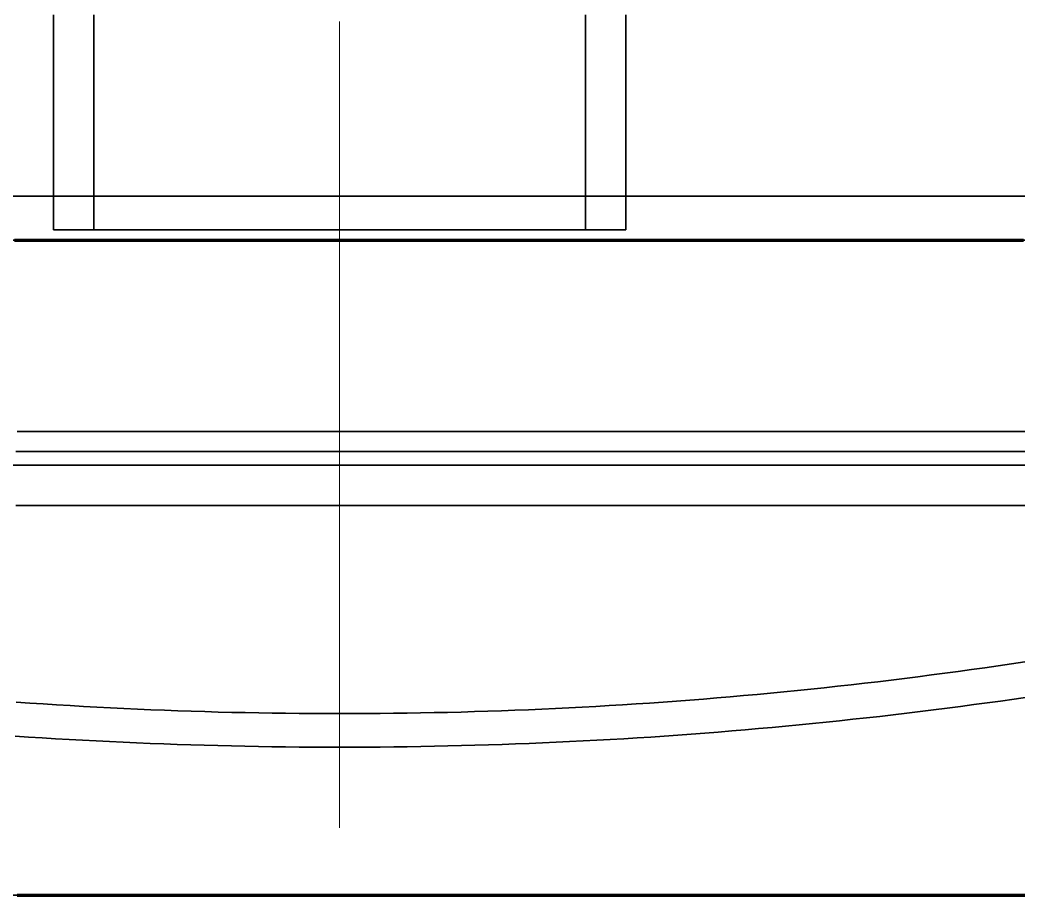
# Model space of a CAD drawing. Header units: millimetres. Extents: x 0 to 2382, y 0 to 420.
# Drawn here: x 309.36 to 327.93, y 173.36 to 189.64 of the extents above; entities that cross this region are included whole.
import ezdxf

# ---------------------------------------------------------------- set-up
doc = ezdxf.new("R2010")
doc.units = ezdxf.units.MM
doc.linetypes.add('IRAM-E-TRAZOS', pattern=[5, 4, -1])
doc.linetypes.add('IRAM-F-TRAZO-PUNTO', pattern=[20, 15, -2, 1, -2])
for name, color, linetype, lineweight in [('01-VISIBLE', 7, 'CONTINUOUS', 70), ('02-OCULTA', 4, 'IRAM-E-TRAZOS', 35), ('03-EJE', 1, 'IRAM-F-TRAZO-PUNTO', 18)]:
    doc.layers.add(name, color=color, linetype=linetype, lineweight=lineweight)

msp = doc.modelspace()

# ---------------------------------------------------------------- linework, layer by layer
at = {"layer": '01-VISIBLE'}
for points in [[(309.256, 185.548), (309.507, 185.548), (309.757, 185.548), (310.007, 185.548), (310.257, 185.548), (310.508, 185.548), (310.758, 185.548), (311.008, 185.548), (311.259, 185.548), (311.509, 185.548), (311.759, 185.548), (312.01, 185.548), (312.26, 185.548), (312.51, 185.548), (312.76, 185.548), (313.011, 185.548), (313.261, 185.548), (313.511, 185.548), (313.762, 185.548), (314.012, 185.548), (314.262, 185.548), (314.513, 185.548), (314.763, 185.548), (315.013, 185.548), (315.263, 185.548), (315.514, 185.548), (315.764, 185.548), (316.014, 185.548), (316.265, 185.548), (316.515, 185.548), (316.765, 185.548), (317.016, 185.548), (317.266, 185.548), (317.516, 185.548), (317.767, 185.548), (318.017, 185.548), (318.267, 185.548), (318.517, 185.548), (318.768, 185.548), (319.018, 185.548), (319.268, 185.548), (319.519, 185.548), (319.769, 185.548), (320.019, 185.548), (320.27, 185.548), (320.52, 185.548), (320.77, 185.548), (321.02, 185.548), (321.271, 185.548), (321.521, 185.548), (321.771, 185.548), (322.022, 185.548), (322.272, 185.548), (322.522, 185.548), (322.773, 185.548), (323.023, 185.548), (323.273, 185.548), (323.523, 185.548), (323.774, 185.548), (324.024, 185.548), (324.274, 185.548), (324.525, 185.548), (324.775, 185.548), (325.025, 185.548), (325.276, 185.548), (325.526, 185.548), (325.776, 185.548), (326.026, 185.548), (326.277, 185.548), (326.527, 185.548), (326.777, 185.548), (327.028, 185.548), (327.278, 185.548), (327.528, 185.548), (327.779, 185.548), (328.029, 185.548)], [(309.305, 173.363), (309.555, 173.363), (309.805, 173.363), (310.055, 173.363), (310.305, 173.363), (310.555, 173.363), (310.805, 173.363), (311.055, 173.363), (311.305, 173.363), (311.555, 173.363), (311.805, 173.363), (312.055, 173.363), (312.305, 173.363), (312.555, 173.363), (312.805, 173.363), (313.055, 173.363), (313.305, 173.363), (313.555, 173.363), (313.805, 173.363), (314.055, 173.363), (314.305, 173.363), (314.555, 173.363), (314.805, 173.363), (315.055, 173.363), (315.305, 173.363), (315.555, 173.363), (315.805, 173.363), (316.055, 173.363), (316.305, 173.363), (316.555, 173.363), (316.805, 173.363), (317.055, 173.363), (317.305, 173.363), (317.555, 173.363), (317.805, 173.363), (318.055, 173.363), (318.305, 173.363), (318.555, 173.363), (318.805, 173.363), (319.055, 173.363), (319.305, 173.363), (319.555, 173.363), (319.805, 173.363), (320.055, 173.363), (320.305, 173.363), (320.555, 173.363), (320.805, 173.363), (321.055, 173.363), (321.305, 173.363), (321.555, 173.363), (321.805, 173.363), (322.055, 173.363), (322.305, 173.363), (322.555, 173.363), (322.805, 173.363), (323.055, 173.363), (323.305, 173.363), (323.555, 173.363), (323.805, 173.363), (324.055, 173.363), (324.305, 173.363), (324.555, 173.363), (324.805, 173.363), (325.055, 173.363), (325.305, 173.363), (325.555, 173.363), (325.805, 173.363), (326.055, 173.363), (326.305, 173.363), (326.555, 173.363), (326.805, 173.363), (327.055, 173.363), (327.305, 173.363), (327.555, 173.363), (327.805, 173.363), (328.055, 173.363)]]:
    msp.add_lwpolyline(points, dxfattribs=at)
at = {"layer": '02-OCULTA'}
for p, q in [((309.98, 185.738), (309.98, 324.713)), ((310.73, 185.738), (310.73, 324.713)), ((319.88, 185.738), (319.88, 324.713)), ((320.63, 185.738), (320.63, 324.713))]:
    msp.add_line(p, q, dxfattribs=at)
for points in [[(309.18, 186.363), (309.43, 186.363), (309.68, 186.363), (309.93, 186.363), (310.18, 186.363), (310.43, 186.363), (310.68, 186.363), (310.93, 186.363), (311.18, 186.363), (311.43, 186.363), (311.68, 186.363), (311.93, 186.363), (312.18, 186.363), (312.43, 186.363), (312.68, 186.363), (312.93, 186.363), (313.18, 186.363), (313.43, 186.363), (313.68, 186.363), (313.93, 186.363), (314.18, 186.363), (314.43, 186.363), (314.68, 186.363), (314.93, 186.363), (315.18, 186.363), (315.43, 186.363), (315.68, 186.363), (315.93, 186.363), (316.18, 186.363), (316.43, 186.363), (316.68, 186.363), (316.93, 186.363), (317.18, 186.363), (317.43, 186.363), (317.68, 186.363), (317.93, 186.363), (318.18, 186.363), (318.43, 186.363), (318.68, 186.363), (318.93, 186.363), (319.18, 186.363), (319.43, 186.363), (319.68, 186.363), (319.93, 186.363), (320.18, 186.363), (320.43, 186.363), (320.68, 186.363), (320.93, 186.363), (321.18, 186.363), (321.43, 186.363), (321.68, 186.363), (321.93, 186.363), (322.18, 186.363), (322.43, 186.363), (322.68, 186.363), (322.93, 186.363), (323.18, 186.363), (323.43, 186.363), (323.68, 186.363), (323.93, 186.363), (324.18, 186.363), (324.43, 186.363), (324.68, 186.363), (324.93, 186.363), (325.18, 186.363), (325.43, 186.363), (325.68, 186.363), (325.93, 186.363), (326.18, 186.363), (326.43, 186.363), (326.68, 186.363), (326.93, 186.363), (327.18, 186.363), (327.43, 186.363), (327.68, 186.363), (327.93, 186.363)], [(315.305, 186.363), (315.054, 186.363), (314.803, 186.363), (314.552, 186.363), (314.301, 186.363), (314.05, 186.363), (313.799, 186.363), (313.548, 186.363), (313.297, 186.363), (313.046, 186.363), (312.795, 186.363), (312.544, 186.363), (312.293, 186.363), (312.042, 186.363), (311.791, 186.363), (311.54, 186.363), (311.288, 186.363), (311.037, 186.363), (310.786, 186.363), (310.535, 186.363), (310.284, 186.363), (310.033, 186.363), (309.782, 186.363), (309.531, 186.363), (309.28, 186.363)], [(315.305, 186.363), (315.055, 186.363), (314.805, 186.363), (314.555, 186.363), (314.305, 186.363), (314.055, 186.363), (313.805, 186.363), (313.555, 186.363), (313.305, 186.363), (313.055, 186.363), (312.805, 186.363), (312.555, 186.363), (312.305, 186.363), (312.055, 186.363), (311.805, 186.363), (311.555, 186.363), (311.305, 186.363), (311.055, 186.363), (310.805, 186.363), (310.555, 186.363), (310.305, 186.363), (310.055, 186.363), (309.805, 186.363), (309.555, 186.363), (309.305, 186.363)], [(309.305, 186.363), (309.555, 186.363), (309.805, 186.363), (310.055, 186.363), (310.305, 186.363), (310.555, 186.363), (310.805, 186.363), (311.055, 186.363), (311.305, 186.363), (311.555, 186.363), (311.805, 186.363), (312.055, 186.363), (312.305, 186.363), (312.555, 186.363), (312.805, 186.363), (313.055, 186.363), (313.305, 186.363), (313.555, 186.363), (313.805, 186.363), (314.055, 186.363), (314.305, 186.363), (314.555, 186.363), (314.805, 186.363), (315.055, 186.363), (315.305, 186.363), (315.555, 186.363), (315.805, 186.363), (316.055, 186.363), (316.305, 186.363), (316.555, 186.363), (316.805, 186.363), (317.055, 186.363), (317.305, 186.363), (317.555, 186.363), (317.805, 186.363), (318.055, 186.363), (318.305, 186.363), (318.555, 186.363), (318.805, 186.363), (319.055, 186.363), (319.305, 186.363), (319.555, 186.363), (319.805, 186.363), (320.055, 186.363), (320.305, 186.363), (320.555, 186.363), (320.805, 186.363), (321.055, 186.363), (321.305, 186.363), (321.555, 186.363), (321.805, 186.363), (322.055, 186.363), (322.305, 186.363), (322.555, 186.363), (322.805, 186.363), (323.055, 186.363), (323.305, 186.363), (323.555, 186.363), (323.805, 186.363), (324.055, 186.363), (324.305, 186.363), (324.555, 186.363), (324.805, 186.363), (325.055, 186.363), (325.305, 186.363), (325.555, 186.363), (325.805, 186.363), (326.055, 186.363), (326.305, 186.363), (326.555, 186.363), (326.805, 186.363), (327.055, 186.363), (327.305, 186.363), (327.555, 186.363), (327.805, 186.363), (328.055, 186.363)], [(328.108, 186.363), (327.857, 186.363), (327.606, 186.363), (327.355, 186.363), (327.104, 186.363), (326.853, 186.363), (326.601, 186.363), (326.35, 186.363), (326.099, 186.363), (325.848, 186.363), (325.597, 186.363), (325.346, 186.363), (325.095, 186.363), (324.844, 186.363), (324.593, 186.363), (324.342, 186.363), (324.091, 186.363), (323.84, 186.363), (323.589, 186.363), (323.338, 186.363), (323.087, 186.363), (322.836, 186.363), (322.585, 186.363), (322.334, 186.363), (322.083, 186.363), (321.832, 186.363), (321.581, 186.363), (321.33, 186.363), (321.079, 186.363), (320.828, 186.363), (320.577, 186.363), (320.326, 186.363), (320.075, 186.363), (319.824, 186.363), (319.573, 186.363), (319.322, 186.363), (319.07, 186.363), (318.819, 186.363), (318.568, 186.363), (318.317, 186.363), (318.066, 186.363), (317.815, 186.363), (317.564, 186.363), (317.313, 186.363), (317.062, 186.363), (316.811, 186.363), (316.56, 186.363), (316.309, 186.363), (316.058, 186.363), (315.807, 186.363), (315.556, 186.363), (315.305, 186.363)], [(328.055, 186.363), (327.805, 186.363), (327.555, 186.363), (327.305, 186.363), (327.055, 186.363), (326.805, 186.363), (326.555, 186.363), (326.305, 186.363), (326.055, 186.363), (325.805, 186.363), (325.555, 186.363), (325.305, 186.363), (325.055, 186.363), (324.805, 186.363), (324.555, 186.363), (324.305, 186.363), (324.055, 186.363), (323.805, 186.363), (323.555, 186.363), (323.305, 186.363), (323.055, 186.363), (322.805, 186.363), (322.555, 186.363), (322.305, 186.363), (322.055, 186.363), (321.805, 186.363), (321.555, 186.363), (321.305, 186.363), (321.055, 186.363), (320.805, 186.363), (320.555, 186.363), (320.305, 186.363), (320.055, 186.363), (319.805, 186.363), (319.555, 186.363), (319.305, 186.363), (319.055, 186.363), (318.805, 186.363), (318.555, 186.363), (318.305, 186.363), (318.055, 186.363), (317.805, 186.363), (317.555, 186.363), (317.305, 186.363), (317.055, 186.363), (316.805, 186.363), (316.555, 186.363), (316.305, 186.363), (316.055, 186.363), (315.805, 186.363), (315.555, 186.363), (315.305, 186.363)], [(315.305, 185.738), (315.051, 185.738), (314.798, 185.738), (314.544, 185.738), (314.291, 185.738), (314.037, 185.738), (313.784, 185.738), (313.53, 185.738), (313.276, 185.738), (313.023, 185.738), (312.769, 185.738), (312.516, 185.738), (312.262, 185.738), (312.009, 185.738), (311.755, 185.738), (311.501, 185.738), (311.248, 185.738), (310.994, 185.738), (310.741, 185.738), (310.487, 185.738), (310.234, 185.738), (309.98, 185.738)], [(309.98, 185.738), (310.234, 185.738), (310.487, 185.738), (310.741, 185.738), (310.994, 185.738), (311.248, 185.738), (311.501, 185.738), (311.755, 185.738), (312.009, 185.738), (312.262, 185.738), (312.516, 185.738), (312.769, 185.738), (313.023, 185.738), (313.276, 185.738), (313.53, 185.738), (313.784, 185.738), (314.037, 185.738), (314.291, 185.738), (314.544, 185.738), (314.798, 185.738), (315.051, 185.738), (315.305, 185.738), (315.559, 185.738), (315.812, 185.738), (316.066, 185.738), (316.319, 185.738), (316.573, 185.738), (316.826, 185.738), (317.08, 185.738), (317.334, 185.738), (317.587, 185.738), (317.841, 185.738), (318.094, 185.738), (318.348, 185.738), (318.601, 185.738), (318.855, 185.738), (319.109, 185.738), (319.362, 185.738), (319.616, 185.738), (319.869, 185.738), (320.123, 185.738), (320.376, 185.738), (320.63, 185.738)], [(315.305, 185.738), (315.051, 185.738), (314.797, 185.738), (314.542, 185.738), (314.288, 185.738), (314.034, 185.738), (313.78, 185.738), (313.526, 185.738), (313.272, 185.738), (313.017, 185.738), (312.763, 185.738), (312.509, 185.738), (312.255, 185.738), (312.001, 185.738), (311.747, 185.738), (311.492, 185.738), (311.238, 185.738), (310.984, 185.738), (310.73, 185.738)], [(310.73, 185.738), (310.984, 185.738), (311.238, 185.738), (311.492, 185.738), (311.747, 185.738), (312.001, 185.738), (312.255, 185.738), (312.509, 185.738), (312.763, 185.738), (313.017, 185.738), (313.272, 185.738), (313.526, 185.738), (313.78, 185.738), (314.034, 185.738), (314.288, 185.738), (314.542, 185.738), (314.797, 185.738), (315.051, 185.738), (315.305, 185.738), (315.559, 185.738), (315.813, 185.738), (316.067, 185.738), (316.322, 185.738), (316.576, 185.738), (316.83, 185.738), (317.084, 185.738), (317.338, 185.738), (317.592, 185.738), (317.847, 185.738), (318.101, 185.738), (318.355, 185.738), (318.609, 185.738), (318.863, 185.738), (319.117, 185.738), (319.372, 185.738), (319.626, 185.738), (319.88, 185.738)], [(320.63, 185.738), (320.376, 185.738), (320.123, 185.738), (319.869, 185.738), (319.616, 185.738), (319.362, 185.738), (319.109, 185.738), (318.855, 185.738), (318.601, 185.738), (318.348, 185.738), (318.094, 185.738), (317.841, 185.738), (317.587, 185.738), (317.334, 185.738), (317.08, 185.738), (316.826, 185.738), (316.573, 185.738), (316.319, 185.738), (316.066, 185.738), (315.812, 185.738), (315.559, 185.738), (315.305, 185.738)], [(319.88, 185.738), (319.626, 185.738), (319.372, 185.738), (319.117, 185.738), (318.863, 185.738), (318.609, 185.738), (318.355, 185.738), (318.101, 185.738), (317.847, 185.738), (317.592, 185.738), (317.338, 185.738), (317.084, 185.738), (316.83, 185.738), (316.576, 185.738), (316.322, 185.738), (316.067, 185.738), (315.813, 185.738), (315.559, 185.738), (315.305, 185.738)], [(309.133, 185.548), (309.383, 185.548), (309.633, 185.548), (309.884, 185.548), (310.134, 185.548), (310.384, 185.548), (310.634, 185.548), (310.884, 185.548), (311.135, 185.548), (311.385, 185.548), (311.635, 185.548), (311.885, 185.548), (312.136, 185.548), (312.386, 185.548), (312.636, 185.548), (312.886, 185.548), (313.136, 185.548), (313.387, 185.548), (313.637, 185.548), (313.887, 185.548), (314.137, 185.548), (314.387, 185.548), (314.638, 185.548), (314.888, 185.548), (315.138, 185.548), (315.388, 185.548), (315.638, 185.548), (315.889, 185.548), (316.139, 185.548), (316.389, 185.548), (316.639, 185.548), (316.889, 185.548), (317.14, 185.548), (317.39, 185.548), (317.64, 185.548), (317.89, 185.548), (318.141, 185.548), (318.391, 185.548), (318.641, 185.548), (318.891, 185.548), (319.141, 185.548), (319.392, 185.548), (319.642, 185.548), (319.892, 185.548), (320.142, 185.548), (320.392, 185.548), (320.643, 185.548), (320.893, 185.548), (321.143, 185.548), (321.393, 185.548), (321.643, 185.548), (321.894, 185.548), (322.144, 185.548), (322.394, 185.548), (322.644, 185.548), (322.895, 185.548), (323.145, 185.548), (323.395, 185.548), (323.645, 185.548), (323.895, 185.548), (324.146, 185.548), (324.396, 185.548), (324.646, 185.548), (324.896, 185.548), (325.146, 185.548), (325.397, 185.548), (325.647, 185.548), (325.897, 185.548), (326.147, 185.548), (326.397, 185.548), (326.648, 185.548), (326.898, 185.548), (327.148, 185.548), (327.398, 185.548), (327.648, 185.548), (327.899, 185.548), (328.149, 185.548)], [(315.305, 181.988), (315.055, 181.988), (314.805, 181.988), (314.555, 181.988), (314.305, 181.988), (314.055, 181.988), (313.805, 181.988), (313.555, 181.988), (313.305, 181.988), (313.055, 181.988), (312.805, 181.988), (312.555, 181.988), (312.305, 181.988), (312.055, 181.988), (311.805, 181.988), (311.555, 181.988), (311.305, 181.988), (311.055, 181.988), (310.805, 181.988), (310.555, 181.988), (310.305, 181.988), (310.055, 181.988), (309.805, 181.988), (309.555, 181.988), (309.305, 181.988)], [(309.305, 181.988), (309.555, 181.988), (309.805, 181.988), (310.055, 181.988), (310.305, 181.988), (310.555, 181.988), (310.805, 181.988), (311.055, 181.988), (311.305, 181.988), (311.555, 181.988), (311.805, 181.988), (312.055, 181.988), (312.305, 181.988), (312.555, 181.988), (312.805, 181.988), (313.055, 181.988), (313.305, 181.988), (313.555, 181.988), (313.805, 181.988), (314.055, 181.988), (314.305, 181.988), (314.555, 181.988), (314.805, 181.988), (315.055, 181.988), (315.305, 181.988), (315.555, 181.988), (315.805, 181.988), (316.055, 181.988), (316.305, 181.988), (316.555, 181.988), (316.805, 181.988), (317.055, 181.988), (317.305, 181.988), (317.555, 181.988), (317.805, 181.988), (318.055, 181.988), (318.305, 181.988), (318.555, 181.988), (318.805, 181.988), (319.055, 181.988), (319.305, 181.988), (319.555, 181.988), (319.805, 181.988), (320.055, 181.988), (320.305, 181.988), (320.555, 181.988), (320.805, 181.988), (321.055, 181.988), (321.305, 181.988), (321.555, 181.988), (321.805, 181.988), (322.055, 181.988), (322.305, 181.988), (322.555, 181.988), (322.805, 181.988), (323.055, 181.988), (323.305, 181.988), (323.555, 181.988), (323.805, 181.988), (324.055, 181.988), (324.305, 181.988), (324.555, 181.988), (324.805, 181.988), (325.055, 181.988), (325.305, 181.988), (325.555, 181.988), (325.805, 181.988), (326.055, 181.988), (326.305, 181.988), (326.555, 181.988), (326.805, 181.988), (327.055, 181.988), (327.305, 181.988), (327.555, 181.988), (327.805, 181.988), (328.055, 181.988)], [(328.055, 181.988), (327.805, 181.988), (327.555, 181.988), (327.305, 181.988), (327.055, 181.988), (326.805, 181.988), (326.555, 181.988), (326.305, 181.988), (326.055, 181.988), (325.805, 181.988), (325.555, 181.988), (325.305, 181.988), (325.055, 181.988), (324.805, 181.988), (324.555, 181.988), (324.305, 181.988), (324.055, 181.988), (323.805, 181.988), (323.555, 181.988), (323.305, 181.988), (323.055, 181.988), (322.805, 181.988), (322.555, 181.988), (322.305, 181.988), (322.055, 181.988), (321.805, 181.988), (321.555, 181.988), (321.305, 181.988), (321.055, 181.988), (320.805, 181.988), (320.555, 181.988), (320.305, 181.988), (320.055, 181.988), (319.805, 181.988), (319.555, 181.988), (319.305, 181.988), (319.055, 181.988), (318.805, 181.988), (318.555, 181.988), (318.305, 181.988), (318.055, 181.988), (317.805, 181.988), (317.555, 181.988), (317.305, 181.988), (317.055, 181.988), (316.805, 181.988), (316.555, 181.988), (316.305, 181.988), (316.055, 181.988), (315.805, 181.988), (315.555, 181.988), (315.305, 181.988)], [(315.305, 181.613), (315.054, 181.613), (314.803, 181.613), (314.552, 181.613), (314.301, 181.613), (314.05, 181.613), (313.799, 181.613), (313.548, 181.613), (313.297, 181.613), (313.046, 181.613), (312.795, 181.613), (312.544, 181.613), (312.293, 181.613), (312.042, 181.613), (311.791, 181.613), (311.54, 181.613), (311.288, 181.613), (311.037, 181.613), (310.786, 181.613), (310.535, 181.613), (310.284, 181.613), (310.033, 181.613), (309.782, 181.613), (309.531, 181.613), (309.28, 181.613)], [(328.108, 181.613), (327.857, 181.613), (327.606, 181.613), (327.355, 181.613), (327.104, 181.613), (326.853, 181.613), (326.601, 181.613), (326.35, 181.613), (326.099, 181.613), (325.848, 181.613), (325.597, 181.613), (325.346, 181.613), (325.095, 181.613), (324.844, 181.613), (324.593, 181.613), (324.342, 181.613), (324.091, 181.613), (323.84, 181.613), (323.589, 181.613), (323.338, 181.613), (323.087, 181.613), (322.836, 181.613), (322.585, 181.613), (322.334, 181.613), (322.083, 181.613), (321.832, 181.613), (321.581, 181.613), (321.33, 181.613), (321.079, 181.613), (320.828, 181.613), (320.577, 181.613), (320.326, 181.613), (320.075, 181.613), (319.824, 181.613), (319.573, 181.613), (319.322, 181.613), (319.07, 181.613), (318.819, 181.613), (318.568, 181.613), (318.317, 181.613), (318.066, 181.613), (317.815, 181.613), (317.564, 181.613), (317.313, 181.613), (317.062, 181.613), (316.811, 181.613), (316.56, 181.613), (316.309, 181.613), (316.058, 181.613), (315.807, 181.613), (315.556, 181.613), (315.305, 181.613), (315.054, 181.613), (314.803, 181.613), (314.552, 181.613), (314.301, 181.613), (314.05, 181.613), (313.799, 181.613), (313.548, 181.613), (313.297, 181.613), (313.046, 181.613), (312.795, 181.613), (312.544, 181.613), (312.293, 181.613), (312.042, 181.613), (311.791, 181.613), (311.54, 181.613), (311.288, 181.613), (311.037, 181.613), (310.786, 181.613), (310.535, 181.613), (310.284, 181.613), (310.033, 181.613), (309.782, 181.613), (309.531, 181.613), (309.28, 181.613)], [(328.108, 181.613), (327.857, 181.613), (327.606, 181.613), (327.355, 181.613), (327.104, 181.613), (326.853, 181.613), (326.601, 181.613), (326.35, 181.613), (326.099, 181.613), (325.848, 181.613), (325.597, 181.613), (325.346, 181.613), (325.095, 181.613), (324.844, 181.613), (324.593, 181.613), (324.342, 181.613), (324.091, 181.613), (323.84, 181.613), (323.589, 181.613), (323.338, 181.613), (323.087, 181.613), (322.836, 181.613), (322.585, 181.613), (322.334, 181.613), (322.083, 181.613), (321.832, 181.613), (321.581, 181.613), (321.33, 181.613), (321.079, 181.613), (320.828, 181.613), (320.577, 181.613), (320.326, 181.613), (320.075, 181.613), (319.824, 181.613), (319.573, 181.613), (319.322, 181.613), (319.07, 181.613), (318.819, 181.613), (318.568, 181.613), (318.317, 181.613), (318.066, 181.613), (317.815, 181.613), (317.564, 181.613), (317.313, 181.613), (317.062, 181.613), (316.811, 181.613), (316.56, 181.613), (316.309, 181.613), (316.058, 181.613), (315.807, 181.613), (315.556, 181.613), (315.305, 181.613)], [(309.18, 181.363), (309.43, 181.363), (309.68, 181.363), (309.93, 181.363), (310.18, 181.363), (310.43, 181.363), (310.68, 181.363), (310.93, 181.363), (311.18, 181.363), (311.43, 181.363), (311.68, 181.363), (311.93, 181.363), (312.18, 181.363), (312.43, 181.363), (312.68, 181.363), (312.93, 181.363), (313.18, 181.363), (313.43, 181.363), (313.68, 181.363), (313.93, 181.363), (314.18, 181.363), (314.43, 181.363), (314.68, 181.363), (314.93, 181.363), (315.18, 181.363), (315.43, 181.363), (315.68, 181.363), (315.93, 181.363), (316.18, 181.363), (316.43, 181.363), (316.68, 181.363), (316.93, 181.363), (317.18, 181.363), (317.43, 181.363), (317.68, 181.363), (317.93, 181.363), (318.18, 181.363), (318.43, 181.363), (318.68, 181.363), (318.93, 181.363), (319.18, 181.363), (319.43, 181.363), (319.68, 181.363), (319.93, 181.363), (320.18, 181.363), (320.43, 181.363), (320.68, 181.363), (320.93, 181.363), (321.18, 181.363), (321.43, 181.363), (321.68, 181.363), (321.93, 181.363), (322.18, 181.363), (322.43, 181.363), (322.68, 181.363), (322.93, 181.363), (323.18, 181.363), (323.43, 181.363), (323.68, 181.363), (323.93, 181.363), (324.18, 181.363), (324.43, 181.363), (324.68, 181.363), (324.93, 181.363), (325.18, 181.363), (325.43, 181.363), (325.68, 181.363), (325.93, 181.363), (326.18, 181.363), (326.43, 181.363), (326.68, 181.363), (326.93, 181.363), (327.18, 181.363), (327.43, 181.363), (327.68, 181.363), (327.93, 181.363)], [(315.305, 181.363), (315.054, 181.363), (314.803, 181.363), (314.552, 181.363), (314.301, 181.363), (314.05, 181.363), (313.799, 181.363), (313.548, 181.363), (313.297, 181.363), (313.046, 181.363), (312.795, 181.363), (312.544, 181.363), (312.293, 181.363), (312.042, 181.363), (311.791, 181.363), (311.54, 181.363), (311.288, 181.363), (311.037, 181.363), (310.786, 181.363), (310.535, 181.363), (310.284, 181.363), (310.033, 181.363), (309.782, 181.363), (309.531, 181.363), (309.28, 181.363)], [(328.108, 181.363), (327.857, 181.363), (327.606, 181.363), (327.355, 181.363), (327.104, 181.363), (326.853, 181.363), (326.601, 181.363), (326.35, 181.363), (326.099, 181.363), (325.848, 181.363), (325.597, 181.363), (325.346, 181.363), (325.095, 181.363), (324.844, 181.363), (324.593, 181.363), (324.342, 181.363), (324.091, 181.363), (323.84, 181.363), (323.589, 181.363), (323.338, 181.363), (323.087, 181.363), (322.836, 181.363), (322.585, 181.363), (322.334, 181.363), (322.083, 181.363), (321.832, 181.363), (321.581, 181.363), (321.33, 181.363), (321.079, 181.363), (320.828, 181.363), (320.577, 181.363), (320.326, 181.363), (320.075, 181.363), (319.824, 181.363), (319.573, 181.363), (319.322, 181.363), (319.07, 181.363), (318.819, 181.363), (318.568, 181.363), (318.317, 181.363), (318.066, 181.363), (317.815, 181.363), (317.564, 181.363), (317.313, 181.363), (317.062, 181.363), (316.811, 181.363), (316.56, 181.363), (316.309, 181.363), (316.058, 181.363), (315.807, 181.363), (315.556, 181.363), (315.305, 181.363)], [(315.305, 180.613), (315.054, 180.613), (314.803, 180.613), (314.552, 180.613), (314.301, 180.613), (314.05, 180.613), (313.799, 180.613), (313.548, 180.613), (313.297, 180.613), (313.046, 180.613), (312.795, 180.613), (312.544, 180.613), (312.293, 180.613), (312.042, 180.613), (311.791, 180.613), (311.54, 180.613), (311.288, 180.613), (311.037, 180.613), (310.786, 180.613), (310.535, 180.613), (310.284, 180.613), (310.033, 180.613), (309.782, 180.613), (309.531, 180.613), (309.28, 180.613)], [(309.28, 180.613), (309.531, 180.613), (309.782, 180.613), (310.033, 180.613), (310.284, 180.613), (310.535, 180.613), (310.786, 180.613), (311.037, 180.613), (311.288, 180.613), (311.54, 180.613), (311.791, 180.613), (312.042, 180.613), (312.293, 180.613), (312.544, 180.613), (312.795, 180.613), (313.046, 180.613), (313.297, 180.613), (313.548, 180.613), (313.799, 180.613), (314.05, 180.613), (314.301, 180.613), (314.552, 180.613), (314.803, 180.613), (315.054, 180.613), (315.305, 180.613), (315.556, 180.613), (315.807, 180.613), (316.058, 180.613), (316.309, 180.613), (316.56, 180.613), (316.811, 180.613), (317.062, 180.613), (317.313, 180.613), (317.564, 180.613), (317.815, 180.613), (318.066, 180.613), (318.317, 180.613), (318.568, 180.613), (318.819, 180.613), (319.07, 180.613), (319.322, 180.613), (319.573, 180.613), (319.824, 180.613), (320.075, 180.613), (320.326, 180.613), (320.577, 180.613), (320.828, 180.613), (321.079, 180.613), (321.33, 180.613), (321.581, 180.613), (321.832, 180.613), (322.083, 180.613), (322.334, 180.613), (322.585, 180.613), (322.836, 180.613), (323.087, 180.613), (323.338, 180.613), (323.589, 180.613), (323.84, 180.613), (324.091, 180.613), (324.342, 180.613), (324.593, 180.613), (324.844, 180.613), (325.095, 180.613), (325.346, 180.613), (325.597, 180.613), (325.848, 180.613), (326.099, 180.613), (326.35, 180.613), (326.601, 180.613), (326.853, 180.613), (327.104, 180.613), (327.355, 180.613), (327.606, 180.613), (327.857, 180.613), (328.108, 180.613)], [(315.305, 180.613), (315.556, 180.613), (315.807, 180.613), (316.058, 180.613), (316.309, 180.613), (316.56, 180.613), (316.811, 180.613), (317.062, 180.613), (317.313, 180.613), (317.564, 180.613), (317.815, 180.613), (318.066, 180.613), (318.317, 180.613), (318.568, 180.613), (318.819, 180.613), (319.07, 180.613), (319.322, 180.613), (319.573, 180.613), (319.824, 180.613), (320.075, 180.613), (320.326, 180.613), (320.577, 180.613), (320.828, 180.613), (321.079, 180.613), (321.33, 180.613), (321.581, 180.613), (321.832, 180.613), (322.083, 180.613), (322.334, 180.613), (322.585, 180.613), (322.836, 180.613), (323.087, 180.613), (323.338, 180.613), (323.589, 180.613), (323.84, 180.613), (324.091, 180.613), (324.342, 180.613), (324.593, 180.613), (324.844, 180.613), (325.095, 180.613), (325.346, 180.613), (325.597, 180.613), (325.848, 180.613), (326.099, 180.613), (326.35, 180.613), (326.601, 180.613), (326.853, 180.613), (327.104, 180.613), (327.355, 180.613), (327.606, 180.613), (327.857, 180.613), (328.108, 180.613)], [(328.052, 177.702), (327.803, 177.664), (327.555, 177.628), (327.307, 177.592), (327.058, 177.557), (326.81, 177.523), (326.561, 177.489), (326.313, 177.457), (326.064, 177.424), (325.815, 177.393), (325.566, 177.362), (325.317, 177.332), (325.068, 177.303), (324.818, 177.275), (324.569, 177.247), (324.32, 177.22), (324.07, 177.194), (323.82, 177.168), (323.571, 177.143), (323.321, 177.119), (323.071, 177.096), (322.821, 177.073), (322.572, 177.051), (322.322, 177.03), (322.072, 177.009), (321.821, 176.99), (321.571, 176.971), (321.321, 176.952), (321.071, 176.935), (320.82, 176.918), (320.57, 176.902), (320.32, 176.887), (320.069, 176.872), (319.819, 176.859), (319.568, 176.846), (319.318, 176.833), (319.067, 176.822), (318.816, 176.811), (318.566, 176.801), (318.315, 176.792), (318.064, 176.783), (317.813, 176.775), (317.563, 176.768), (317.312, 176.762), (317.061, 176.756), (316.81, 176.751), (316.559, 176.747), (316.309, 176.744), (316.058, 176.741), (315.807, 176.739), (315.556, 176.738), (315.305, 176.738)], [(309.289, 176.952), (309.539, 176.935), (309.79, 176.918), (310.04, 176.902), (310.29, 176.887), (310.541, 176.872), (310.791, 176.859), (311.042, 176.846), (311.292, 176.833), (311.543, 176.822), (311.794, 176.811), (312.044, 176.801), (312.295, 176.792), (312.546, 176.783), (312.797, 176.775), (313.047, 176.768), (313.298, 176.762), (313.549, 176.756), (313.8, 176.751), (314.051, 176.747), (314.301, 176.744), (314.552, 176.741), (314.803, 176.739), (315.054, 176.738), (315.305, 176.738)], [(328.101, 177.044), (327.852, 177.009), (327.602, 176.973), (327.353, 176.939), (327.104, 176.905), (326.854, 176.872), (326.604, 176.839), (326.354, 176.808), (326.105, 176.776), (325.855, 176.746), (325.605, 176.716), (325.355, 176.687), (325.104, 176.659), (324.854, 176.632), (324.604, 176.605), (324.353, 176.579), (324.103, 176.553), (323.852, 176.528), (323.602, 176.504), (323.351, 176.481), (323.1, 176.459), (322.849, 176.437), (322.598, 176.415), (322.347, 176.395), (322.096, 176.375), (321.845, 176.356), (321.594, 176.338), (321.343, 176.32), (321.092, 176.303), (320.841, 176.287), (320.589, 176.272), (320.338, 176.257), (320.087, 176.243), (319.835, 176.23), (319.584, 176.217), (319.332, 176.205), (319.081, 176.194), (318.829, 176.183), (318.577, 176.174), (318.326, 176.165), (318.074, 176.156), (317.823, 176.149), (317.571, 176.142), (317.319, 176.136), (317.067, 176.13), (316.816, 176.126), (316.564, 176.122), (316.312, 176.119), (316.06, 176.116), (315.809, 176.114), (315.557, 176.113), (315.305, 176.113)], [(309.267, 176.32), (309.518, 176.303), (309.769, 176.287), (310.021, 176.272), (310.272, 176.257), (310.523, 176.243), (310.775, 176.23), (311.026, 176.217), (311.278, 176.205), (311.529, 176.194), (311.781, 176.183), (312.033, 176.174), (312.284, 176.165), (312.536, 176.156), (312.787, 176.149), (313.039, 176.142), (313.291, 176.136), (313.543, 176.13), (313.794, 176.126), (314.046, 176.122), (314.298, 176.119), (314.55, 176.116), (314.801, 176.114), (315.053, 176.113), (315.305, 176.113)], [(309.18, 173.363), (309.43, 173.363), (309.68, 173.363), (309.93, 173.363), (310.18, 173.363), (310.43, 173.363), (310.68, 173.363), (310.93, 173.363), (311.18, 173.363), (311.43, 173.363), (311.68, 173.363), (311.93, 173.363), (312.18, 173.363), (312.43, 173.363), (312.68, 173.363), (312.93, 173.363), (313.18, 173.363), (313.43, 173.363), (313.68, 173.363), (313.93, 173.363), (314.18, 173.363), (314.43, 173.363), (314.68, 173.363), (314.93, 173.363), (315.18, 173.363), (315.43, 173.363), (315.68, 173.363), (315.93, 173.363), (316.18, 173.363), (316.43, 173.363), (316.68, 173.363), (316.93, 173.363), (317.18, 173.363), (317.43, 173.363), (317.68, 173.363), (317.93, 173.363), (318.18, 173.363), (318.43, 173.363), (318.68, 173.363), (318.93, 173.363), (319.18, 173.363), (319.43, 173.363), (319.68, 173.363), (319.93, 173.363), (320.18, 173.363), (320.43, 173.363), (320.68, 173.363), (320.93, 173.363), (321.18, 173.363), (321.43, 173.363), (321.68, 173.363), (321.93, 173.363), (322.18, 173.363), (322.43, 173.363), (322.68, 173.363), (322.93, 173.363), (323.18, 173.363), (323.43, 173.363), (323.68, 173.363), (323.93, 173.363), (324.18, 173.363), (324.43, 173.363), (324.68, 173.363), (324.93, 173.363), (325.18, 173.363), (325.43, 173.363), (325.68, 173.363), (325.93, 173.363), (326.18, 173.363), (326.43, 173.363), (326.68, 173.363), (326.93, 173.363), (327.18, 173.363), (327.43, 173.363), (327.68, 173.363), (327.93, 173.363)], [(315.305, 173.363), (315.054, 173.363), (314.803, 173.363), (314.552, 173.363), (314.301, 173.363), (314.05, 173.363), (313.799, 173.363), (313.548, 173.363), (313.297, 173.363), (313.046, 173.363), (312.795, 173.363), (312.544, 173.363), (312.293, 173.363), (312.042, 173.363), (311.791, 173.363), (311.54, 173.363), (311.288, 173.363), (311.037, 173.363), (310.786, 173.363), (310.535, 173.363), (310.284, 173.363), (310.033, 173.363), (309.782, 173.363), (309.531, 173.363), (309.28, 173.363)], [(315.305, 173.363), (315.055, 173.363), (314.805, 173.363), (314.555, 173.363), (314.305, 173.363), (314.055, 173.363), (313.805, 173.363), (313.555, 173.363), (313.305, 173.363), (313.055, 173.363), (312.805, 173.363), (312.555, 173.363), (312.305, 173.363), (312.055, 173.363), (311.805, 173.363), (311.555, 173.363), (311.305, 173.363), (311.055, 173.363), (310.805, 173.363), (310.555, 173.363), (310.305, 173.363), (310.055, 173.363), (309.805, 173.363), (309.555, 173.363), (309.305, 173.363)], [(328.055, 173.363), (327.805, 173.363), (327.555, 173.363), (327.305, 173.363), (327.055, 173.363), (326.805, 173.363), (326.555, 173.363), (326.305, 173.363), (326.055, 173.363), (325.805, 173.363), (325.555, 173.363), (325.305, 173.363), (325.055, 173.363), (324.805, 173.363), (324.555, 173.363), (324.305, 173.363), (324.055, 173.363), (323.805, 173.363), (323.555, 173.363), (323.305, 173.363), (323.055, 173.363), (322.805, 173.363), (322.555, 173.363), (322.305, 173.363), (322.055, 173.363), (321.805, 173.363), (321.555, 173.363), (321.305, 173.363), (321.055, 173.363), (320.805, 173.363), (320.555, 173.363), (320.305, 173.363), (320.055, 173.363), (319.805, 173.363), (319.555, 173.363), (319.305, 173.363), (319.055, 173.363), (318.805, 173.363), (318.555, 173.363), (318.305, 173.363), (318.055, 173.363), (317.805, 173.363), (317.555, 173.363), (317.305, 173.363), (317.055, 173.363), (316.805, 173.363), (316.555, 173.363), (316.305, 173.363), (316.055, 173.363), (315.805, 173.363), (315.555, 173.363), (315.305, 173.363)], [(328.108, 173.363), (327.857, 173.363), (327.606, 173.363), (327.355, 173.363), (327.104, 173.363), (326.853, 173.363), (326.601, 173.363), (326.35, 173.363), (326.099, 173.363), (325.848, 173.363), (325.597, 173.363), (325.346, 173.363), (325.095, 173.363), (324.844, 173.363), (324.593, 173.363), (324.342, 173.363), (324.091, 173.363), (323.84, 173.363), (323.589, 173.363), (323.338, 173.363), (323.087, 173.363), (322.836, 173.363), (322.585, 173.363), (322.334, 173.363), (322.083, 173.363), (321.832, 173.363), (321.581, 173.363), (321.33, 173.363), (321.079, 173.363), (320.828, 173.363), (320.577, 173.363), (320.326, 173.363), (320.075, 173.363), (319.824, 173.363), (319.573, 173.363), (319.322, 173.363), (319.07, 173.363), (318.819, 173.363), (318.568, 173.363), (318.317, 173.363), (318.066, 173.363), (317.815, 173.363), (317.564, 173.363), (317.313, 173.363), (317.062, 173.363), (316.811, 173.363), (316.56, 173.363), (316.309, 173.363), (316.058, 173.363), (315.807, 173.363), (315.556, 173.363), (315.305, 173.363)]]:
    msp.add_lwpolyline(points, dxfattribs=at)
at = {"layer": '03-EJE'}
msp.add_line((315.305, 174.613), (315.305, 354.218), dxfattribs=at)

doc.saveas('drawing.dxf')
